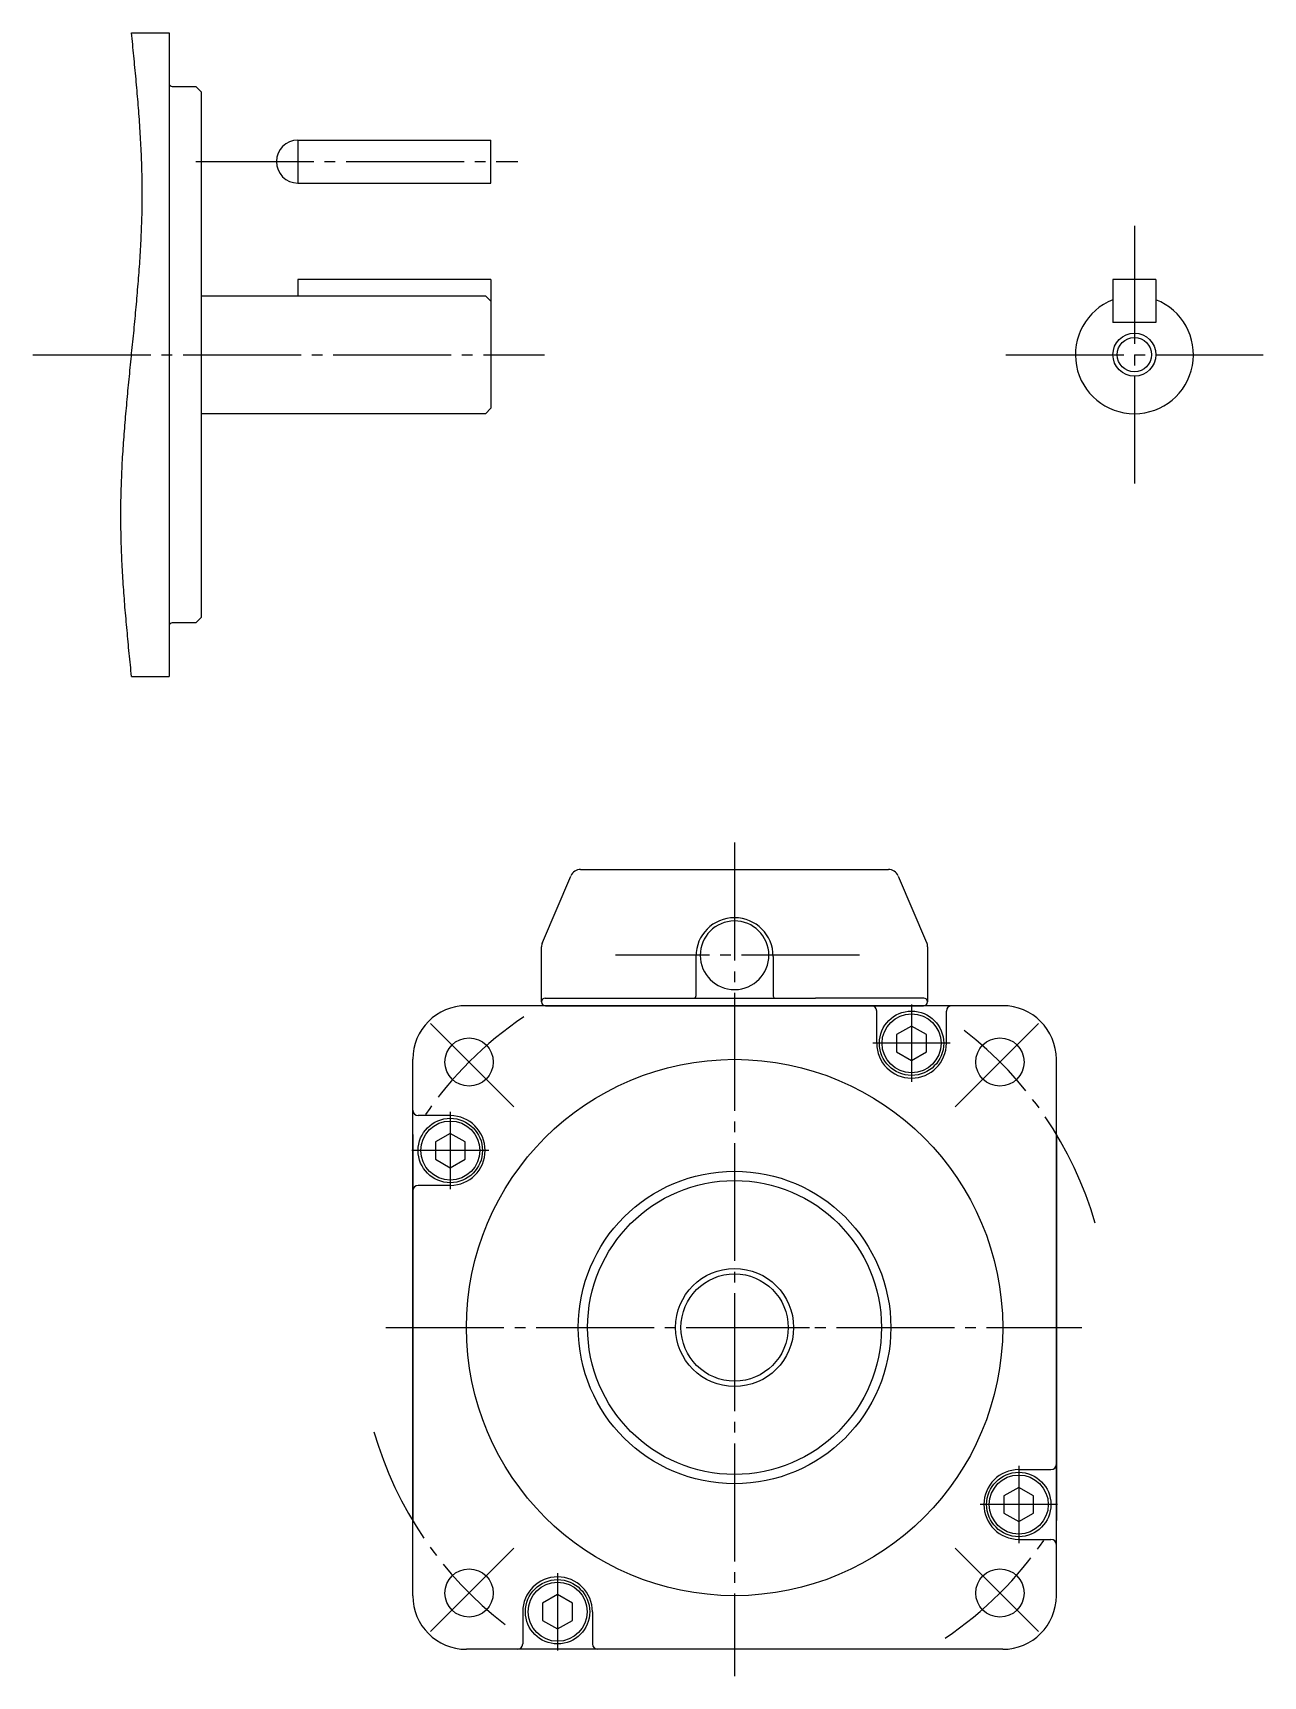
# Model space of a CAD drawing. Extents: x -169 to 190, y -107 to 117.
# Drawn here: x 75.2 to 189.9, y -36 to 117.2 of the extents above; entities that cross this region are included whole.
import ezdxf

# ---------------------------------------------------------------- set-up
doc = ezdxf.new("R2010")
doc.units = 0
doc.linetypes.add('DASH_CENTER', pattern=[14, 11, -1, 1, -1])
doc.layers.get('0').update_dxf_attribs({"linetype": 'CONTINUOUS'})

msp = doc.modelspace()

# ---------------------------------------------------------------- linework, layer by layer
at = {"color": 7, "linetype": 'CONTINUOUS'}
for p, q in [((84.36, 117.19), (87.86, 117.19)), ((87.86, 117.19), (87.86, 57.19)), ((88.16, 112.19), (90.36, 112.19)), ((90.36, 112.19), (90.86, 111.69)), ((90.86, 111.69), (90.86, 62.69)), ((99.86, 107.19), (117.86, 107.19)), ((99.86, 107.19), (99.86, 103.19)), ((117.86, 103.19), (117.86, 107.19)), ((99.86, 103.19), (117.86, 103.19)), ((99.86, 94.19), (99.86, 92.69)), ((117.86, 94.19), (99.86, 94.19)), ((117.86, 94.19), (117.86, 82.19)), ((179.86, 94.19), (175.86, 94.19)), ((175.86, 94.19), (175.86, 90.19)), ((179.86, 94.19), (179.86, 90.19)), ((90.86, 92.69), (117.36, 92.69)), ((117.36, 92.69), (117.86, 92.19)), ((179.86, 90.19), (175.86, 90.19)), ((117.36, 81.69), (90.86, 81.69)), ((117.86, 82.19), (117.36, 81.69)), ((90.36, 62.19), (88.16, 62.19)), ((90.86, 62.69), (90.36, 62.19)), ((84.36, 57.19), (87.86, 57.19)), ((122.66, 32.39), (125.32, 38.59)), ((126.23, 39.2), (150.08, 39.2)), ((150.08, 39.2), (150.58, 39.2)), ((150.58, 39.2), (154.92, 39.2)), ((155.83, 38.59), (158.49, 32.39)), ((122.58, 26.85), (122.58, 31.99)), ((136.98, 31.1), (136.98, 27.4)), ((144.18, 31.1), (144.18, 27.4)), ((158.58, 31.99), (158.58, 26.85)), ((165.58, 26.5), (115.58, 26.5)), ((158.58, 26.5), (122.58, 26.5)), ((122.93, 27.2), (133.01, 27.2)), ((122.98, 26.5), (124.08, 26.5)), ((124.08, 26.5), (125.78, 26.5)), ((125.78, 26.5), (131.08, 26.5)), ((131.08, 26.5), (135.58, 26.5)), ((133.01, 27.2), (140.58, 27.2)), ((148.08, 26.5), (133.08, 26.5)), ((135.58, 26.5), (136.08, 26.5)), ((136.08, 26.5), (145.08, 26.5)), ((140.58, 27.2), (148.14, 27.2)), ((145.08, 26.5), (145.58, 26.5)), ((145.58, 26.5), (150.08, 26.5)), ((148.27, 27.2), (148.14, 27.2)), ((158.23, 27.2), (148.27, 27.2)), ((150.08, 26.5), (152.38, 26.5)), ((152.38, 26.5), (152.88, 26.5)), ((152.88, 26.5), (153.58, 26.5)), ((153.58, 26.5), (154.08, 26.5)), ((154.08, 26.5), (158.18, 26.5)), ((153.83, 23), (153.83, 26)), ((157.08, 24.6), (155.69, 23.8)), ((158.46, 23.8), (157.08, 24.6)), ((160.33, 23), (160.33, 26)), ((155.69, 23.8), (155.69, 22.2)), ((158.46, 22.2), (158.46, 23.8)), ((110.58, -28.5), (110.58, 21.5)), ((155.69, 22.2), (157.08, 21.4)), ((157.08, 21.4), (158.46, 22.2)), ((170.58, 9.17), (170.58, 21.5)), ((114.08, 16.25), (111.08, 16.25)), ((110.58, 14.5), (110.58, -21.5)), ((114.08, 14.6), (112.69, 13.8)), ((112.69, 13.8), (112.69, 12.2)), ((115.46, 13.8), (114.08, 14.6)), ((115.46, 12.2), (115.46, 13.8)), ((170.58, 14.5), (170.58, 9.17)), ((112.69, 12.2), (114.08, 11.4)), ((114.08, 11.4), (115.46, 12.2)), ((114.08, 9.75), (111.08, 9.75)), ((170.58, 9.17), (170.58, -21.5)), ((170.58, -28.5), (170.58, 9.17)), ((167.08, -16.75), (170.08, -16.75)), ((167.08, -16.75), (170.08, -16.75)), ((167.08, -18.4), (165.69, -19.2)), ((165.69, -19.2), (165.69, -20.8)), ((168.46, -19.2), (167.08, -18.4)), ((168.46, -20.8), (168.46, -19.2)), ((165.69, -20.8), (167.08, -21.6)), ((167.08, -21.6), (168.46, -20.8)), ((167.08, -23.25), (170.08, -23.25)), ((167.08, -23.25), (170.08, -23.25)), ((124.08, -28.4), (122.69, -29.2)), ((125.46, -29.2), (124.08, -28.4)), ((120.83, -30), (120.83, -33)), ((122.69, -29.2), (122.69, -30.8)), ((125.46, -30.8), (125.46, -29.2)), ((127.33, -30), (127.33, -33)), ((122.69, -30.8), (124.08, -31.6)), ((124.08, -31.6), (125.46, -30.8)), ((165.58, -33.5), (115.58, -33.5)), ((158.58, -33.5), (122.58, -33.5))]:
    msp.add_line(p, q, dxfattribs=at)
at = {"color": 1, "linetype": 'DASH_CENTER'}
for p, q in [((90.36, 105.19), (120.36, 105.19)), ((177.86, 99.19), (177.86, 75.19)), ((75.16, 87.19), (122.86, 87.19)), ((165.86, 87.19), (189.86, 87.19)), ((140.58, 41.7), (140.58, -36)), ((152.24, 31.2), (129.47, 31.2)), ((157.08, 26.6), (157.08, 19.4)), ((120.01, 17.07), (111.89, 25.18)), ((161.14, 17.07), (169.26, 25.18)), ((160.68, 23), (153.48, 23)), ((114.08, 16.6), (114.08, 9.4)), ((117.68, 13), (110.48, 13)), ((108.08, -3.5), (172.97, -3.5)), ((147.08, -3.5), (147.58, -3.5)), ((167.08, -16.4), (167.08, -23.6)), ((170.68, -20), (163.48, -20)), ((120.01, -24.07), (111.89, -32.18)), ((161.14, -24.07), (169.26, -32.18)), ((124.08, -26.4), (124.08, -33.6))]:
    msp.add_line(p, q, dxfattribs=at)
at = {"color": 2}
msp.add_polyline3d([(84.36, 57.19, 0), (84.33, 57.46, 0), (84.31, 57.73, 0), (84.28, 58, 0), (84.25, 58.27, 0), (84.23, 58.53, 0), (84.2, 58.8, 0), (84.17, 59.07, 0), (84.15, 59.34, 0), (84.12, 59.61, 0), (84.09, 59.88, 0), (84.07, 60.15, 0), (84.04, 60.42, 0), (84.02, 60.69, 0), (83.99, 60.96, 0), (83.97, 61.23, 0), (83.94, 61.49, 0), (83.92, 61.76, 0), (83.89, 62.03, 0), (83.87, 62.3, 0), (83.85, 62.57, 0), (83.82, 62.84, 0), (83.8, 63.11, 0), (83.78, 63.38, 0), (83.75, 63.65, 0), (83.73, 63.92, 0), (83.71, 64.19, 0), (83.69, 64.45, 0), (83.67, 64.72, 0), (83.65, 64.99, 0), (83.63, 65.26, 0), (83.61, 65.53, 0), (83.59, 65.8, 0), (83.58, 66.07, 0), (83.56, 66.34, 0), (83.54, 66.61, 0), (83.53, 66.88, 0), (83.51, 67.14, 0), (83.5, 67.41, 0), (83.48, 67.68, 0), (83.47, 67.95, 0), (83.46, 68.22, 0), (83.44, 68.49, 0), (83.43, 68.76, 0), (83.42, 69.03, 0), (83.41, 69.3, 0), (83.4, 69.57, 0), (83.4, 69.84, 0), (83.39, 70.1, 0), (83.38, 70.37, 0), (83.38, 70.64, 0), (83.37, 70.91, 0), (83.37, 71.18, 0), (83.36, 71.45, 0), (83.36, 71.72, 0), (83.36, 71.99, 0), (83.36, 72.26, 0), (83.36, 72.53, 0), (83.36, 72.8, 0), (83.37, 73.06, 0), (83.37, 73.33, 0), (83.37, 73.6, 0), (83.38, 73.87, 0), (83.38, 74.14, 0), (83.39, 74.41, 0), (83.4, 74.68, 0), (83.41, 74.95, 0), (83.42, 75.22, 0), (83.43, 75.49, 0), (83.44, 75.75, 0), (83.45, 76.02, 0), (83.46, 76.29, 0), (83.48, 76.56, 0), (83.49, 76.83, 0), (83.5, 77.1, 0), (83.52, 77.37, 0), (83.53, 77.64, 0), (83.55, 77.91, 0), (83.57, 78.18, 0), (83.59, 78.45, 0), (83.6, 78.71, 0), (83.62, 78.98, 0), (83.64, 79.25, 0), (83.66, 79.52, 0), (83.68, 79.79, 0), (83.7, 80.06, 0), (83.72, 80.33, 0), (83.74, 80.6, 0), (83.77, 80.87, 0), (83.79, 81.14, 0), (83.81, 81.4, 0), (83.83, 81.67, 0), (83.86, 81.94, 0), (83.88, 82.21, 0), (83.91, 82.48, 0), (83.93, 82.75, 0), (83.95, 83.02, 0), (83.98, 83.29, 0), (84, 83.56, 0), (84.03, 83.83, 0), (84.06, 84.1, 0), (84.08, 84.36, 0), (84.11, 84.63, 0), (84.13, 84.9, 0), (84.16, 85.17, 0), (84.19, 85.44, 0), (84.21, 85.71, 0), (84.24, 85.98, 0), (84.27, 86.25, 0), (84.29, 86.52, 0), (84.32, 86.79, 0), (84.35, 87.06, 0), (84.37, 87.32, 0), (84.4, 87.59, 0), (84.43, 87.86, 0), (84.45, 88.13, 0), (84.48, 88.4, 0), (84.51, 88.67, 0), (84.53, 88.94, 0), (84.56, 89.21, 0), (84.59, 89.48, 0), (84.61, 89.75, 0), (84.64, 90.01, 0), (84.67, 90.28, 0), (84.69, 90.55, 0), (84.72, 90.82, 0), (84.74, 91.09, 0), (84.77, 91.36, 0), (84.79, 91.63, 0), (84.82, 91.9, 0), (84.84, 92.17, 0), (84.86, 92.44, 0), (84.89, 92.71, 0), (84.91, 92.97, 0), (84.93, 93.24, 0), (84.96, 93.51, 0), (84.98, 93.78, 0), (85, 94.05, 0), (85.02, 94.32, 0), (85.04, 94.59, 0), (85.06, 94.86, 0), (85.08, 95.13, 0), (85.1, 95.4, 0), (85.12, 95.67, 0), (85.14, 95.93, 0), (85.15, 96.2, 0), (85.17, 96.47, 0), (85.19, 96.74, 0), (85.2, 97.01, 0), (85.22, 97.28, 0), (85.23, 97.55, 0), (85.25, 97.82, 0), (85.26, 98.09, 0), (85.27, 98.36, 0), (85.28, 98.62, 0), (85.29, 98.89, 0), (85.3, 99.16, 0), (85.31, 99.43, 0), (85.32, 99.7, 0), (85.33, 99.97, 0), (85.34, 100.24, 0), (85.34, 100.51, 0), (85.35, 100.78, 0), (85.35, 101.05, 0), (85.36, 101.32, 0), (85.36, 101.58, 0), (85.36, 101.85, 0), (85.36, 102.12, 0), (85.36, 102.39, 0), (85.36, 102.66, 0), (85.36, 102.93, 0), (85.35, 103.2, 0), (85.35, 103.47, 0), (85.35, 103.74, 0), (85.34, 104.01, 0), (85.33, 104.27, 0), (85.33, 104.54, 0), (85.32, 104.81, 0), (85.31, 105.08, 0), (85.3, 105.35, 0), (85.29, 105.62, 0), (85.28, 105.89, 0), (85.26, 106.16, 0), (85.25, 106.43, 0), (85.24, 106.7, 0), (85.22, 106.97, 0), (85.21, 107.23, 0), (85.19, 107.5, 0), (85.18, 107.77, 0), (85.16, 108.04, 0), (85.14, 108.31, 0), (85.13, 108.58, 0), (85.11, 108.85, 0), (85.09, 109.12, 0), (85.07, 109.39, 0), (85.05, 109.66, 0), (85.03, 109.93, 0), (85.01, 110.19, 0), (84.99, 110.46, 0), (84.97, 110.73, 0), (84.94, 111, 0), (84.92, 111.27, 0), (84.9, 111.54, 0), (84.88, 111.81, 0), (84.85, 112.08, 0), (84.83, 112.35, 0), (84.8, 112.62, 0), (84.78, 112.88, 0), (84.75, 113.15, 0), (84.73, 113.42, 0), (84.7, 113.69, 0), (84.68, 113.96, 0), (84.65, 114.23, 0), (84.63, 114.5, 0), (84.6, 114.77, 0), (84.57, 115.04, 0), (84.55, 115.31, 0), (84.52, 115.58, 0), (84.49, 115.84, 0), (84.47, 116.11, 0), (84.44, 116.38, 0), (84.41, 116.65, 0), (84.39, 116.92, 0), (84.36, 117.19, 0)], dxfattribs=at)
at = {"color": 2, "linetype": 'CONTINUOUS'}
msp.add_circle((177.86, 87.19), 2, dxfattribs=at)
at = {"color": 7, "linetype": 'CONTINUOUS'}
for centre, radius in [((177.86, 87.19), 1.6), ((157.08, 23), 3), ((157.08, 23), 2.75), ((115.83, 21.25), 2.25), ((165.32, 21.25), 2.25), ((140.58, -3.5), 25), ((114.08, 13), 3), ((114.08, 13), 2.75), ((140.58, -3.5), 14.57), ((140.58, -3.5), 13.7), ((167.08, -20), 3), ((167.08, -20), 2.75), ((115.83, -28.25), 2.25), ((165.32, -28.25), 2.25), ((124.08, -30), 3), ((124.08, -30), 2.75)]:
    msp.add_circle(centre, radius, dxfattribs=at)
for radius in [5.5, 5]:
    msp.add_circle((140.58, -3.5), radius)
for centre, radius, start, end in [((88.16, 112.49), 0.3, 180, 270), ((88.16, 61.89), 0.3, 90, 180), ((126.23, 38.2), 1, 90, 156.8014), ((154.92, 38.2), 1, 23.1986, 90), ((140.58, 31.1), 3.6, 0, 180), ((140.58, 31.2), 3.2, 270.6474, 270), ((123.58, 31.99), 1, 156.8014, 180), ((157.58, 31.99), 1, 0, 23.1986), ((115.58, 21.5), 5, 90, 180), ((122.93, 26.85), 0.35, 90, 180), ((122.93, 26.85), 0.35, 180, 270), ((136.78, 27.4), 0.2, 270, 0), ((144.38, 27.4), 0.2, 180, 270), ((153.33, 26), 0.5, 0, 90), ((158.23, 26.85), 0.35, 0, 90), ((158.23, 26.85), 0.35, 270, 0), ((160.83, 26), 0.5, 90, 180), ((165.58, 21.5), 5, 0, 90), ((157.08, 23), 3.25, 180, 0), ((111.08, 16.75), 0.5, 180, 270), ((114.08, 13), 3.25, 270, 90), ((111.08, 9.25), 0.5, 90, 180), ((167.08, -20), 3.25, 90, 270), ((167.08, -20), 3.25, 90, 270), ((170.08, -16.25), 0.5, 270, 0), ((170.08, -16.25), 0.5, 270, 0), ((170.08, -23.75), 0.5, 0, 90), ((170.08, -23.75), 0.5, 0, 90), ((124.08, -30), 3.25, 0, 180), ((115.58, -28.5), 5, 180, 270), ((165.58, -28.5), 5, 270, 0), ((120.33, -33), 0.5, 270, 0), ((127.83, -33), 0.5, 180, 270)]:
    msp.add_arc(centre, radius, start, end, dxfattribs=at)
for centre, radius, start, end in [((99.86, 105.19), 2, 90, 270), ((177.86, 87.19), 5.5, 111.3237, 68.6763)]:
    msp.add_arc(centre, radius, start, end)
at = {"color": 1, "linetype": 'DASH_CENTER'}
for start, end in [(124.1483, 145.6473), (16.1483, 52.3064), (196.1483, 232.3064), (304.1483, 325.6473)]:
    msp.add_arc((140.58, -3.5), 35, start, end, dxfattribs=at)

doc.saveas('drawing.dxf')
